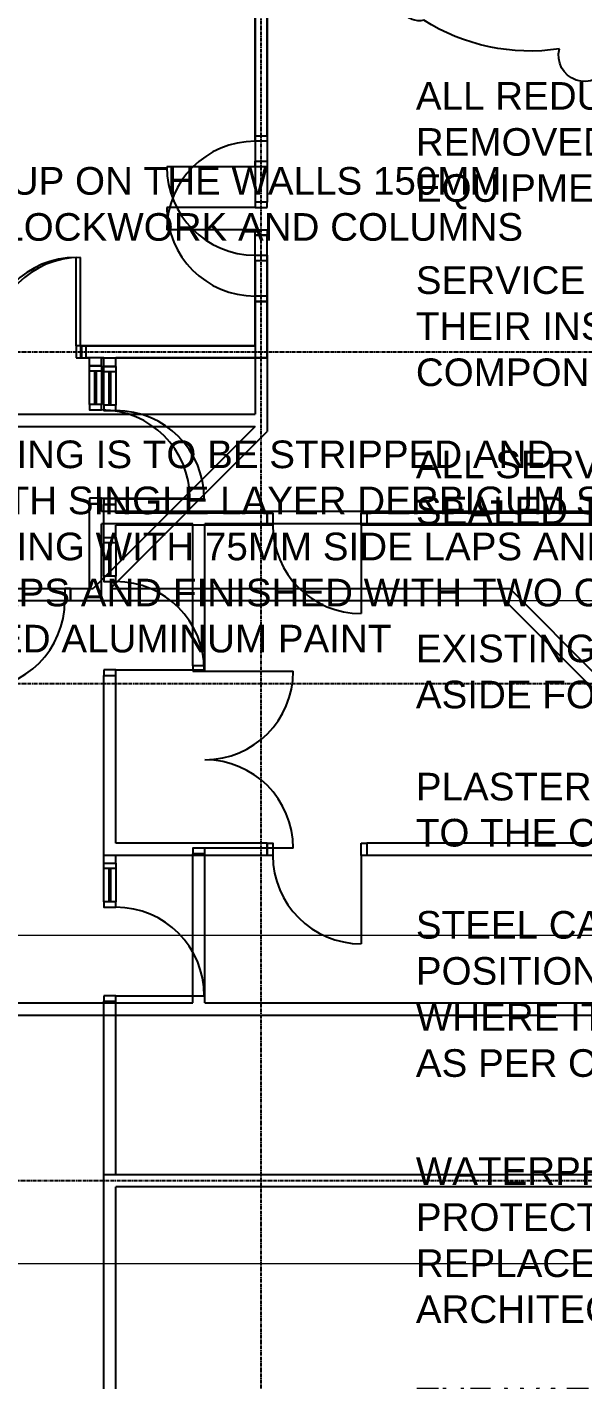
# Model space of a CAD drawing. Header units: millimetres. Extents: x -27283 to 30143, y -18440 to 22926.
# Drawn here: x 16347 to 21380, y -4025 to 8215 of the extents above; entities that cross this region are included whole.
import ezdxf

# ---------------------------------------------------------------- set-up
doc = ezdxf.new("R2010")
doc.units = ezdxf.units.MM
doc.linetypes.add('PCENTRE', pattern=[50.8, 31.75, -6.35, 6.35, -6.35])
doc.linetypes.add('PCENTRE2', pattern=[28.575, 19.05, -3.175, 3.175, -3.175])
for name, color, linetype in [('11th Floor - Doors Windows and Openings', 7, 'Continuous'), ('11th Floor - Walls', 7, 'Continuous'), ('Boundaries_and_building_grids', 140, 'PCENTRE2'), ('Lift Motor Room Roof - General', 7, 'Continuous'), ('Lift Motor Room Roof - Text and Leaders', 7, 'Continuous'), ('Roof - Text and Leaders', 7, 'Continuous'), ('Sixth Floor - Doors Windows and Openings', 7, 'Continuous'), ('Sixth Floor - Walls', 7, 'Continuous'), ('Tenth Floor - Doors Windows and Openings', 7, 'Continuous'), ('Tenth Floor - Walls', 7, 'Continuous')]:
    doc.layers.add(name, color=color, linetype=linetype)
doc.styles.add('Arial1', font='arial.ttf')

msp = doc.modelspace()

# ---------------------------------------------------------------- linework, layer by layer
at = {"layer": '11th Floor - Doors Windows and Openings', "color": 1, "linetype": 'Continuous', "lineweight": -3}
msp.add_line((18412, 6951, 37950), (17612, 6951, 37950), dxfattribs=at)
at = {"layer": '11th Floor - Doors Windows and Openings', "color": 1, "linetype": 'Continuous', "lineweight": -3, "elevation": 37950}
for points in [[(18412, 6951), (18412, 7001), (18522, 7001), (18522, 6951), (18412, 6951)], [(18412, 6101), (18412, 6151), (18522, 6151), (18522, 6101), (18412, 6101)]]:
    msp.add_lwpolyline(points, dxfattribs=at)
at = {"layer": '11th Floor - Doors Windows and Openings', "color": 1, "linetype": 'Continuous', "lineweight": -3}
msp.add_arc((18412, 6951, 37950), 800, 180, 270, dxfattribs=at)
at = {"layer": '11th Floor - Walls', "color": 2, "linetype": 'Continuous'}
for p, q in [((18412, 9576, 37950), (18412, 7001, 37950)), ((18522, 9576, 37950), (18522, 7001, 37950)), ((18412, 7001, 37950), (18522, 7001, 37950)), ((18522, 6101, 37950), (18412, 6101, 37950)), ((18412, 6101, 37950), (18412, 4711, 37950)), ((18522, 6101, 37950), (18522, 4555, 37950)), ((14531, 4711, 37950), (18412, 4711, 37950)), ((14531, 4601, 37950), (18412, 4601, 37950)), ((18412, 4601, 37950), (16947, 3136, 37950)), ((17103, 3136, 37950), (18522, 4555, 37950)), ((12577, 3136, 37950), (16947, 3136, 37950)), ((17103, 3136, 37950), (20717, 3136, 37950)), ((20717, 3136, 37950), (21522, 2331, 37950)), ((12577, 3026, 37950), (20672, 3026, 37950)), ((20672, 3026, 37950), (21477, 2221, 37950))]:
    msp.add_line(p, q, dxfattribs=at)
at = {"layer": 'Boundaries_and_building_grids', "color": 140, "linetype": 'PCENTRE', "lineweight": -3}
for p, q in [((18467, -11774), (18467, 11826)), ((-27283, 5276), (25217, 5276)), ((-27283, 2276), (25217, 2276)), ((25217, -2224), (-27283, -2224))]:
    msp.add_line(p, q, dxfattribs=at)
at = {"layer": 'Boundaries_and_building_grids', "color": 4, "linetype": 'Continuous', "lineweight": 0}
for p, direction in [((-33206, 3026), (1, 0)), ((-31538, -2974), (-1, 0))]:
    msp.add_xline(p, direction, dxfattribs=at)
at = {"layer": 'Lift Motor Room Roof - General', "color": 4, "linetype": 'Continuous', "lineweight": 0}
msp.add_xline((0, 0), (1, 0), dxfattribs=at)
at = {"layer": 'Roof - Text and Leaders', "color": 20, "linetype": 'Continuous', "lineweight": -3, "elevation": 42250}
msp.add_lwpolyline([(21167, 8017, -0.178637), (19938, 8276, -1.187699), (19921, 8638, -0.485196), (20427, 9398, -0.322849), (20623, 9519, -0.5), (21853, 9446, -0.5), (22033, 9329, -0.5), (22370, 8418, -0.5), (22372, 8429, -0.5), (21610, 7862, -0.921862)], format="xyb", close=True, dxfattribs=at)
at = {"layer": 'Sixth Floor - Doors Windows and Openings', "color": 1, "linetype": 'Continuous', "lineweight": -3}
for p, q in [((18412, 6381, 20700), (17612, 6381, 20700)), ((16792, 5331, 20700), (16792, 6131, 20700)), ((16912, 4801, 20700), (16912, 5101, 20700)), ((16957, 5101, 20700), (16957, 4801, 20700)), ((16977, 4801, 20700), (16977, 5101, 20700)), ((17022, 5101, 20700), (17022, 4801, 20700)), ((17022, 3951, 20700), (17822, 3951, 20700)), ((17957, 2386, 20700), (18757, 2386, 20700)), ((18757, 786, 20700), (17957, 786, 20700))]:
    msp.add_line(p, q, dxfattribs=at)
at = {"layer": 'Sixth Floor - Doors Windows and Openings', "color": 1, "linetype": 'Continuous', "lineweight": -3, "elevation": 20700}
for points in [[(18522, 7231), (18522, 7181), (18412, 7181), (18412, 7231), (18522, 7231)], [(18522, 6381), (18522, 6331), (18412, 6331), (18412, 6381), (18522, 6381)], [(16792, 5221), (16842, 5221), (16842, 5331), (16792, 5331), (16792, 5221)], [(17022, 5101), (16912, 5101), (16912, 5151), (17022, 5151), (17022, 5101)], [(16912, 4801), (16912, 4751), (17022, 4751), (17022, 4801), (16912, 4801)], [(16912, 3951), (16912, 3901), (17022, 3901), (17022, 3951), (16912, 3951)], [(16740, 3136), (16690, 3136), (16690, 3026), (16740, 3026), (16740, 3136)], [(17847, 2386), (17957, 2386), (17957, 2436), (17847, 2436), (17847, 2386)], [(17847, 736), (17957, 736), (17957, 786), (17847, 786), (17847, 736)]]:
    msp.add_lwpolyline(points, dxfattribs=at)
at = {"layer": 'Sixth Floor - Doors Windows and Openings', "color": 1, "linetype": 'Continuous', "lineweight": -3}
for centre, start, end in [((18412, 6381, 20700), 90, 180), ((16792, 5331, 20700), 90, 180), ((17022, 3951, 20700), 0, 90), ((15890, 3026, 20700), 270, 0), ((17957, 2386, 20700), 270, 0), ((17957, 786, 20700), 0, 90)]:
    msp.add_arc(centre, 800, start, end, dxfattribs=at)
at = {"layer": 'Sixth Floor - Walls', "color": 2, "linetype": 'Continuous', "lineweight": -3}
for p, q in [((18412, 7231, 20700), (18412, 9576, 20700)), ((18522, 7231, 20700), (18522, 9576, 20700)), ((18412, 7231, 20700), (18522, 7231, 20700)), ((18412, 6331, 20700), (18522, 6331, 20700)), ((18412, 5331, 20700), (18412, 6331, 20700)), ((18522, 5221, 20700), (18522, 6331, 20700)), ((16842, 5331, 20700), (18412, 5331, 20700)), ((16842, 5221, 20700), (16842, 5331, 20700)), ((16842, 5221, 20700), (16912, 5221, 20700)), ((16912, 5151, 20700), (16912, 5221, 20700)), ((17022, 5151, 20700), (16912, 5151, 20700)), ((17022, 5221, 20700), (18522, 5221, 20700)), ((17022, 5151, 20700), (17022, 5221, 20700)), ((17022, 3901, 20700), (16912, 3901, 20700)), ((16912, 3136, 20700), (16912, 3901, 20700)), ((17022, 3831, 20700), (17022, 3901, 20700)), ((22867, 3831, 20700), (17022, 3831, 20700)), ((17022, 3026, 20700), (17022, 3721, 20700)), ((17847, 3721, 20700), (17022, 3721, 20700)), ((17847, 2436, 20700), (17847, 3721, 20700)), ((22867, 3721, 20700), (17957, 3721, 20700)), ((17957, 2436, 20700), (17957, 3721, 20700)), ((16740, 3136, 20700), (16912, 3136, 20700)), ((16740, 3136, 20700), (16740, 3026, 20700)), ((16740, 3026, 20700), (17022, 3026, 20700)), ((17957, 2436, 20700), (17847, 2436, 20700)), ((17847, -614, 20700), (17847, 736, 20700)), ((17957, 736, 20700), (17847, 736, 20700)), ((17957, -614, 20700), (17957, 736, 20700)), ((15667, -614, 20700), (17847, -614, 20700)), ((15667, -724, 20700), (22767, -724, 20700)), ((17957, -614, 20700), (22767, -614, 20700))]:
    msp.add_line(p, q, dxfattribs=at)
at = {"layer": 'Tenth Floor - Doors Windows and Openings', "color": 1, "linetype": 'Continuous', "lineweight": -3}
for p, q in [((18412, 6581, 34500), (17612, 6581, 34500)), ((16832, 5331, 34500), (16832, 6131, 34500)), ((17042, 4795, 34500), (17042, 5095, 34500)), ((17087, 5095, 34500), (17087, 4795, 34500)), ((17107, 4795, 34500), (17107, 5095, 34500)), ((17152, 5095, 34500), (17152, 4795, 34500)), ((17152, 3945, 34500), (17952, 3945, 34500)), ((19372, 3708, 34500), (19372, 2908, 34500)), ((17042, 3248, 34500), (17042, 3548, 34500)), ((17087, 3548, 34500), (17087, 3248, 34500)), ((17107, 3248, 34500), (17107, 3548, 34500)), ((17152, 3548, 34500), (17152, 3248, 34500)), ((17152, 2398, 34500), (17952, 2398, 34500))]:
    msp.add_line(p, q, dxfattribs=at)
at = {"layer": 'Tenth Floor - Doors Windows and Openings', "color": 1, "linetype": 'Continuous', "lineweight": -3, "ltscale": 500}
for p, q in [((19372, 721, 34500), (19372, -79, 34500)), ((17042, 301, 34500), (17042, 601, 34500)), ((17087, 601, 34500), (17087, 301, 34500)), ((17107, 301, 34500), (17107, 601, 34500)), ((17152, 601, 34500), (17152, 301, 34500)), ((17152, -549, 34500), (17952, -549, 34500))]:
    msp.add_line(p, q, dxfattribs=at)
at = {"layer": 'Tenth Floor - Doors Windows and Openings', "color": 1, "linetype": 'Continuous', "lineweight": -3, "elevation": 34500}
for points in [[(18522, 6581), (18522, 6631), (18412, 6631), (18412, 6581), (18522, 6581)], [(18522, 5731), (18522, 5781), (18412, 5781), (18412, 5731), (18522, 5731)], [(16832, 5221), (16882, 5221), (16882, 5331), (16832, 5331), (16832, 5221)], [(17152, 5095), (17042, 5095), (17042, 5145), (17152, 5145), (17152, 5095)], [(17042, 4795), (17042, 4745), (17152, 4745), (17152, 4795), (17042, 4795)], [(17042, 3945), (17042, 3895), (17152, 3895), (17152, 3945), (17042, 3945)], [(18522, 3818), (18572, 3818), (18572, 3708), (18522, 3708), (18522, 3818)], [(19372, 3818), (19422, 3818), (19422, 3708), (19372, 3708), (19372, 3818)], [(17152, 3548), (17042, 3548), (17042, 3598), (17152, 3598), (17152, 3548)], [(17042, 3248), (17042, 3198), (17152, 3198), (17152, 3248), (17042, 3248)], [(17042, 2398), (17042, 2348), (17152, 2348), (17152, 2398), (17042, 2398)], [(18522, 831), (18572, 831), (18572, 721), (18522, 721), (18522, 831)], [(19372, 831), (19422, 831), (19422, 721), (19372, 721), (19372, 831)]]:
    msp.add_lwpolyline(points, dxfattribs=at)
at = {"layer": 'Tenth Floor - Doors Windows and Openings', "color": 1, "linetype": 'Continuous', "lineweight": -3, "ltscale": 500, "elevation": 34500}
for points in [[(17152, 601), (17042, 601), (17042, 651), (17152, 651), (17152, 601)], [(17042, 301), (17042, 251), (17152, 251), (17152, 301), (17042, 301)], [(17042, -549), (17042, -599), (17152, -599), (17152, -549), (17042, -549)]]:
    msp.add_lwpolyline(points, dxfattribs=at)
at = {"layer": 'Tenth Floor - Doors Windows and Openings', "color": 1, "linetype": 'Continuous', "lineweight": -3}
for centre, start, end in [((18412, 6581, 34500), 180, 270), ((16832, 5331, 34500), 90, 180), ((17152, 3945, 34500), 0, 90), ((19372, 3708, 34500), 180, 270), ((17152, 2398, 34500), 0, 90)]:
    msp.add_arc(centre, 800, start, end, dxfattribs=at)
at = {"layer": 'Tenth Floor - Doors Windows and Openings', "color": 1, "linetype": 'Continuous', "lineweight": -3, "ltscale": 500}
for centre, start, end in [((19372, 721, 34500), 180, 270), ((17152, -549, 34500), 0, 90)]:
    msp.add_arc(centre, 800, start, end, dxfattribs=at)
at = {"layer": 'Tenth Floor - Walls', "color": 2, "linetype": 'Continuous', "lineweight": -3}
for p, q in [((18412, 9576, 34500), (18412, 6631, 34500)), ((18522, 9576, 34500), (18522, 6631, 34500)), ((18522, 6631, 34500), (18412, 6631, 34500)), ((18522, 6631, 34500), (18412, 6631, 34500)), ((18522, 5731, 34500), (18412, 5731, 34500)), ((18412, 5731, 34500), (18412, 5331, 34500)), ((18522, 5731, 34500), (18412, 5731, 34500)), ((18522, 5731, 34500), (18522, 5221, 34500)), ((18412, 5331, 34500), (16882, 5331, 34500)), ((16882, 5221, 34500), (16882, 5331, 34500)), ((17042, 5221, 34500), (16882, 5221, 34500)), ((17042, 5145, 34500), (17042, 5221, 34500)), ((17152, 5145, 34500), (17042, 5145, 34500)), ((17152, 5145, 34500), (17152, 5221, 34500)), ((18522, 5221, 34500), (17152, 5221, 34500)), ((17152, 3895, 34500), (17042, 3895, 34500)), ((17042, 3598, 34500), (17042, 3895, 34500)), ((17152, 3818, 34500), (17152, 3895, 34500)), ((18522, 3818, 34500), (17152, 3818, 34500)), ((18522, 3818, 34500), (18522, 3708, 34500)), ((22867, 3818, 34500), (19422, 3818, 34500)), ((19422, 3818, 34500), (19422, 3708, 34500)), ((17152, 3598, 34500), (17152, 3708, 34500)), ((18522, 3708, 34500), (17152, 3708, 34500)), ((22867, 3708, 34500), (19422, 3708, 34500)), ((17042, 3598, 34500), (17152, 3598, 34500)), ((17042, 721, 34500), (17042, 2348, 34500)), ((17042, 2348, 34500), (17152, 2348, 34500)), ((17152, 831, 34500), (17152, 2348, 34500)), ((18522, 831, 34500), (17152, 831, 34500)), ((18522, 831, 34500), (18522, 721, 34500)), ((19422, 831, 34500), (19422, 721, 34500)), ((22767, 831, 34500), (19422, 831, 34500)), ((17042, 651, 34500), (17042, 721, 34500)), ((18522, 721, 34500), (17042, 721, 34500)), ((17152, 651, 34500), (17152, 721, 34500)), ((22767, 721, 34500), (19422, 721, 34500)), ((22767, -2169, 34500), (17042, -2169, 34500)), ((17042, -4549, 34500), (17042, -2169, 34500)), ((22767, -2279, 34500), (17152, -2279, 34500)), ((17152, -4549, 34500), (17152, -2279, 34500))]:
    msp.add_line(p, q, dxfattribs=at)
at = {"layer": 'Tenth Floor - Walls', "color": 2, "linetype": 'Continuous', "lineweight": -3, "ltscale": 500}
for p, q in [((17042, -2169, 34500), (17042, -599, 34500)), ((17152, -2169, 34500), (17152, -599, 34500))]:
    msp.add_line(p, q, dxfattribs=at)

# ---------------------------------------------------------------- texts
at = {"layer": 'Lift Motor Room Roof - Text and Leaders', "color": 2, "linetype": 'Continuous', "char_height": 250, "attachment_point": 1, "style": 'Arial1'}
for s, insert, width in [('ALL REDUNDANT EQUIPMENT AND FITTINGS ARE TO BE REMOVED FROM THE ROOF, THIS INCLUDED ELECTRONIC EQUIPMENT AND WATER TANKS.  \\P\\PSERVICE PROVIDERS ARE TO BE ASKED TO INSPECT THEIR INSTALLATIONS AND IDENTIFY ALL REDUNDANT COMPONENTS \\P\\PALL SERVICE PENETRATIONS ARE TO BE PLUGGED AND SEALED TO PREVENT WATER INGRESS', (19867, 7717, 46830), 9990.14), ('EXISTING PROTECTIVE TILES ARE TO BE LIFTED AND SET ASIDE FOR THE WATERPROOFING TO BE MAINTAINED.\\P\\PPLASTER AND CONCRETE DEFECTS ARE TO BE REPAIRED TO THE COLUMNS AND UPSTANDS\\P\\PSTEEL CABLE TRUNKING IS TO BE REFIXED INTO POSITION AND REPLACED WHERE BADLY RUSTED.  WHERE IT HAS SUITABLE INTEGRITY IT IS TO BE TREATED AS PER OTHER EXPOSED STEELWORK', (19867, 2718, 46830), 10073.72), ('WATERPROOFING TO BE INSPECTED FOR DEFECTS ONCE PROTECTIVE TILES HAVE BEEN LIFTED.  DECISION ON REPLACEMENT OF WATERPROOFING THEN TO BE MADE BY ARCHITECT\\P\\PTHE WATERPROOFING IS TO BE PATCHED WHERE NECESSARY WITH SUITABLE 3MM THICK TORCH-ON MEMBRANE TO MATCH EXISTING SYSTEM\\P\\PWHERE WATERPROOFING IS TO BE REPLACED, USE SINGLE LAYER DERBIGUM SINGLE LAYER SP4 WATERPROOFING WITH 75MM SIDE LAPS AND 100 END LAPS AND FINISHED WITH TWO COATS OF BITUMINIZED ALUMINUM PAINT\\P\\PUPSTANDS ARE TO BE DERBIGUM SP3 WATERPROOFING TO BE INSTALLED TO THE VERTICAL, OVERLAP THE EXISTING WATERPROOFING 200MM ON THE FLAT AND BE SEALED AGAINST THE WALL WITH GEOFLEX LIQUID PLASTIC, INCLUDING POLYPROPYLENE REINFORCEMENT, SEALED TO PRIMED SURFACE AND DRESSED OVER DERBIGUM TURN-UP AND FINISHED WITH TWO COATS OF BITUMINIZED ALUMINUM PAINT', (19867, -2010, 46830), 10310.43)]:
    msp.add_mtext(s, dxfattribs=dict(at, insert=insert, width=width))
at = {"layer": 'Roof - Text and Leaders', "color": 2, "linetype": 'Continuous', "char_height": 250, "attachment_point": 1, "style": 'Arial1'}
for s, insert, width in [('WATERPROOFING TO BE TAKEN UP ON THE WALLS 150MM UP AND SEALED AGAINST THE BLOCKWORK AND COLUMNS', (10573, 6948, 42250), 10484.44), ('WATERPROOFING IS TO BE STRIPPED AND REPLACED WITH SINGLE LAYER DERBIGUM SP4 WATERPROOFING WITH 75MM SIDE LAPS AND 100MM END LAPS AND FINISHED WITH TWO COATS OF BITUMINIZED ALUMINUM PAINT', (13748, 4474, 42250), 9018.88)]:
    msp.add_mtext(s, dxfattribs=dict(at, insert=insert, width=width))

doc.saveas('drawing.dxf')
